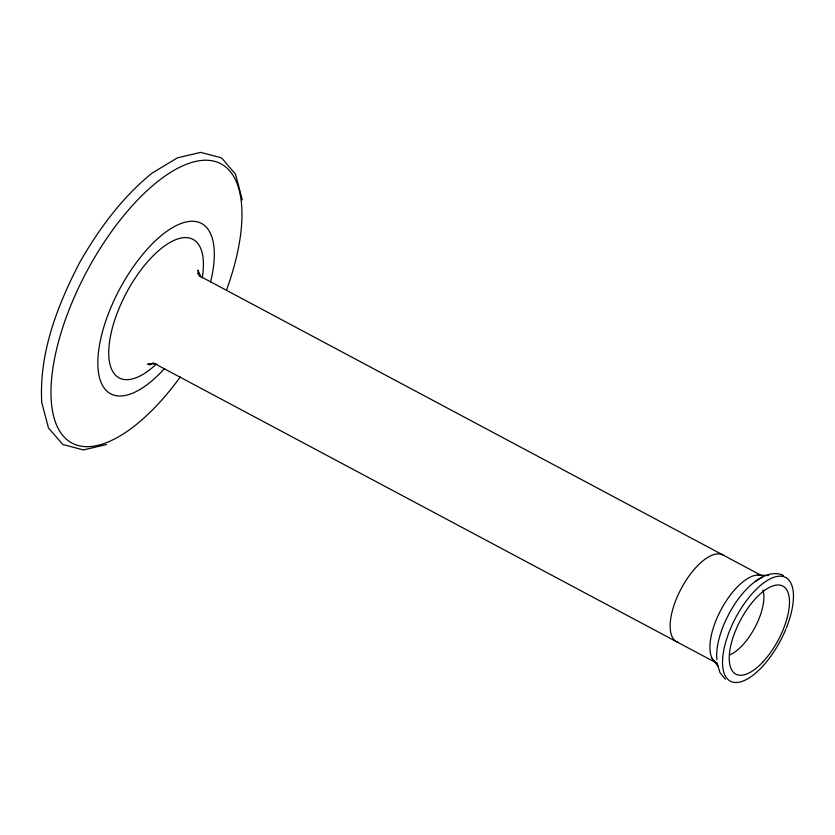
<?xml version="1.0" encoding="UTF-8"?>
<svg xmlns="http://www.w3.org/2000/svg" width="835" height="835" viewBox="0 0 835 835"><rect width="100%" height="100%" fill="white"/><g stroke="black" fill="none" stroke-linecap="round" stroke-linejoin="round"><path stroke-width="1.25" d="M151.626 363.747L149.622 364.958L151.292 363.976M755.445 581.306C763.232 575.618 774.076 570.764 783.533 575.545M106.556 444.533L83.364 449.94L62.876 444.491L48.482 428.011L41.75 402.47C38.901 352.808 57.552 305.099 80.066 261.772C99.208 228.602 122.181 197.331 152.116 173.085L177.49 157.805L200.682 152.398L219.939 157.408L222.225 158.629L235.564 174.327L242.296 199.868M150.008 363.768L147.544 364.342L153.932 363.82M757.992 575.044L768.607 575.555M157.063 364.29L152.69 363.089L154.778 363.82M762.261 575.931L202.435 277.502M156.761 364.749L715.846 662.646A49.213 21.063 -61.9 0 1 720.041 611.585A49.213 21.063 -61.9 0 1 760.32 575.273M200.682 276.187L197.603 273.035L201.527 277.617M725.365 679.189L719.968 672.666L716.973 662.52M712.057 658.22L718.246 666.507M200.316 275.905L197.853 270.123L199.408 275.863M199.586 274.464L199.69 276.333M678.062 642.418A49.213 21.063 -61.9 0 1 680.869 589.249A49.213 21.063 -61.9 0 1 723.632 555.338M180.297 376.971A158.264 67.739 -61.9 0 1 51.102 397.992A158.264 67.739 -61.9 0 1 171.185 172A158.264 67.739 -61.9 0 1 226.567 289.891M164.599 368.475A96.536 41.322 -61.9 0 1 97.852 361.398A96.536 41.322 -61.9 0 1 167.104 231.107A96.536 41.322 -61.9 0 1 210.577 281.969M155.947 364.457A78.49 33.588 -61.9 0 1 108.863 348.498A78.49 33.588 -61.9 0 1 162.971 247.118A78.49 33.588 -61.9 0 1 202.289 277.648M716.91 659.744A54.39 23.276 -61.9 0 1 762.428 577.329M762.971 590.063A40.237 17.222 -61.9 0 1 755.623 626.135A40.237 17.222 -61.9 0 1 730.041 654.744M785.829 629.235A58.774 25.154 -61.9 0 1 725.166 675.703A58.774 25.154 -61.9 0 1 762.553 583.769A58.774 25.154 -61.9 0 1 786.299 628.087M762.898 661.957A49.902 21.355 -61.9 0 0 783.46 586.441A49.902 21.355 -61.9 0 0 731.69 641.906A49.902 21.355 -61.9 0 0 762.898 661.957"/></g></svg>
